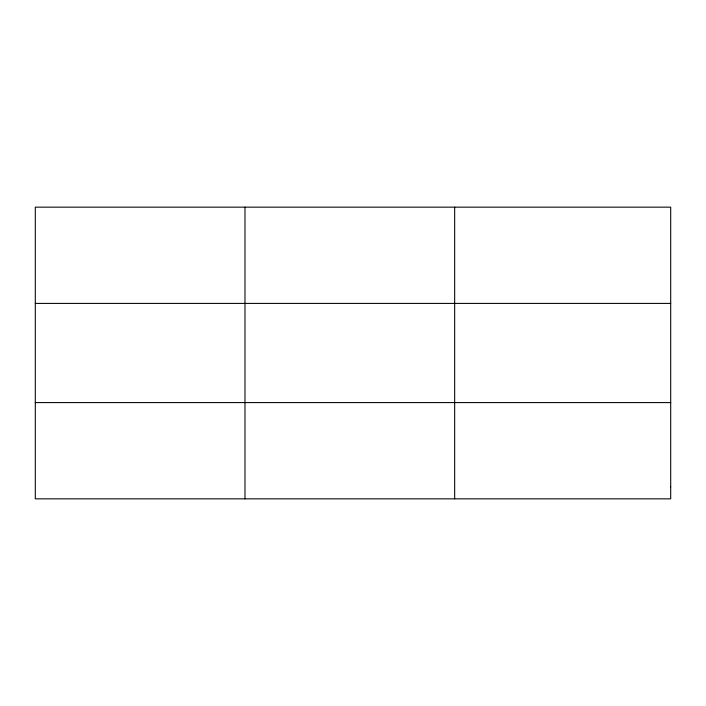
<?xml version="1.0" encoding="UTF-8"?>
<svg xmlns="http://www.w3.org/2000/svg" width="706" height="706" viewBox="0 0 706 706"><rect width="100%" height="100%" fill="white"/><g stroke="black" fill="none" stroke-linecap="round" stroke-linejoin="round"><path stroke-width="1.06" d="M244.982 498.842L244.982 207.158M454.664 498.842L454.664 207.158M35.3 303.412L670.7 303.412M35.3 402.588L670.7 402.588M670.7 486.805L670.7 498.842L35.3 498.842L35.3 207.158L670.7 207.158L670.7 486.805"/></g></svg>
